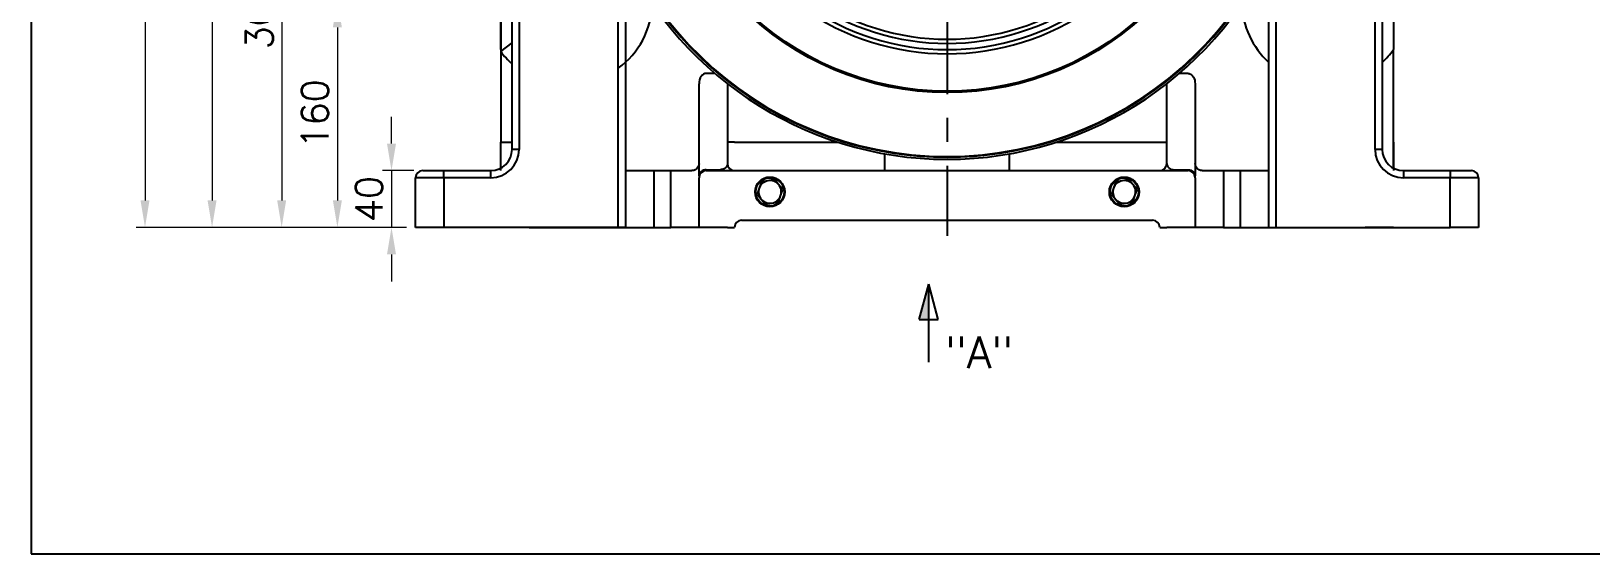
# Model space of a CAD drawing. Extents: x 4154 to 4364, y 2392 to 2546.
# Drawn here: x 4154.3 to 4241, y 2392.4 to 2421.5 of the extents above; entities that cross this region are included whole.
import ezdxf

# ---------------------------------------------------------------- set-up
doc = ezdxf.new("R2010")
doc.units = 0
doc.header["$LTSCALE"] = 1.5
doc.header["$MEASUREMENT"] = 0
doc.header["$PDSIZE"] = -1
doc.linetypes.add('CENTER', pattern=[10.16, 6.35, -1.27, 1.27, -1.27])
doc.layers.get('0').update_dxf_attribs({"color": 2})
for name, color, linetype in [('1', 7, 'Continuous'), ('D', 2, 'Continuous'), ('SL', 7, 'Continuous')]:
    doc.layers.add(name, color=color, linetype=linetype)
doc.styles.add('KWHS', font='ROMANS', dxfattribs={"bigfont": 'GHS'})
doc.styles.add('RMS', font='ROMANS.shx')
doc.styles.get("Standard").update_dxf_attribs({"font": 'romans.shx', "width": 0.9})
doc.dimstyles.get("Standard").update_dxf_attribs({"dimtxt": 0.18, "dimasz": 0.18, "dimexe": 0.18, "dimexo": 0.0625, "dimgap": 0.09, "dimtad": 0, "dimtih": 1, "dimtoh": 1, "dimdec": 4, "dimzin": 0, "dimdsep": 46, "dimtxsty": 'Standard', "dimcen": 0.09, "dimadec": 0, "dimazin": 0, "dimtfac": 1, "dimtdec": 4, "dimtofl": 0, "dimtmove": 0, "dimatfit": 0, "dimfxl": 1, "dimtolj": 1, "dimtzin": 0, "dimarcsym": 0})

# ---------------------------------------------------------------- blocks, each defined once
blk = doc.blocks.new('*D58')
at = {"layer": '1', "color": 1, "linetype": 'Continuous', "lineweight": 0}
for p, q in [((4174.329, 2415.205), (4174.329, 2416.705)), ((4175.565, 2413.705), (4173.829, 2413.705)), ((4174.329, 2413.705), (4174.329, 2410.551)), ((4175.171, 2410.551), (4173.829, 2410.551)), ((4174.329, 2409.051), (4174.329, 2407.551))]:
    blk.add_line(p, q, dxfattribs=at)
at = {"layer": '1', "color": 1, "linetype": 'Continuous'}
for points in [[(4174.079, 2415.205), (4174.579, 2415.205), (4174.329, 2413.705)], [(4174.079, 2409.051), (4174.579, 2409.051), (4174.329, 2410.551)]]:
    blk.add_solid(points, dxfattribs=at)
at = {"layer": 'Defpoints', "color": 0, "linetype": 'Continuous'}
for p in [(4176.065, 2413.705), (4174.329, 2410.551), (4175.671, 2410.551)]:
    blk.add_point(p, dxfattribs=at)
at = {"layer": '1', "color": 1, "linetype": 'Continuous', "insert": (4173.079, 2412.128), "char_height": 1.5, "attachment_point": 5, "rotation": 90, "style": 'KWHS'}
blk.add_mtext('\\A1;40', dxfattribs=at)
blk = doc.blocks.new('*D59')
at = {"layer": '1', "color": 1, "linetype": 'Continuous', "lineweight": 0}
for p, q in [((4179.42, 2423.166), (4170.818, 2423.166)), ((4171.318, 2421.666), (4171.318, 2412.051)), ((4175.171, 2410.551), (4170.818, 2410.551))]:
    blk.add_line(p, q, dxfattribs=at)
at = {"layer": '1', "color": 1, "linetype": 'Continuous'}
for points in [[(4171.068, 2421.666), (4171.568, 2421.666), (4171.318, 2423.166)], [(4171.068, 2412.051), (4171.568, 2412.051), (4171.318, 2410.551)]]:
    blk.add_solid(points, dxfattribs=at)
at = {"layer": 'Defpoints', "color": 0, "linetype": 'Continuous'}
for p in [(4179.92, 2423.166), (4171.318, 2410.551), (4175.671, 2410.551)]:
    blk.add_point(p, dxfattribs=at)
at = {"layer": '1', "color": 1, "linetype": 'Continuous', "insert": (4170.068, 2416.859), "char_height": 1.5, "attachment_point": 5, "rotation": 90, "style": 'KWHS'}
blk.add_mtext('\\A1;160', dxfattribs=at)
blk = doc.blocks.new('*D60')
at = {"layer": '1', "color": 1, "linetype": 'Continuous', "lineweight": 0}
for p, q in [((4178.082, 2434.204), (4167.719, 2434.204)), ((4168.219, 2432.704), (4168.219, 2412.051)), ((4175.171, 2410.551), (4167.719, 2410.551))]:
    blk.add_line(p, q, dxfattribs=at)
at = {"layer": '1', "color": 1, "linetype": 'Continuous'}
for points in [[(4167.969, 2432.704), (4168.469, 2432.704), (4168.219, 2434.204)], [(4167.969, 2412.051), (4168.469, 2412.051), (4168.219, 2410.551)]]:
    blk.add_solid(points, dxfattribs=at)
at = {"layer": 'Defpoints', "color": 0, "linetype": 'Continuous'}
for p in [(4178.582, 2434.204), (4168.219, 2410.551), (4175.671, 2410.551)]:
    blk.add_point(p, dxfattribs=at)
at = {"layer": '1', "color": 1, "linetype": 'Continuous', "insert": (4166.969, 2422.377), "char_height": 1.5, "attachment_point": 5, "rotation": 90, "style": 'KWHS'}
blk.add_mtext('\\A1;300', dxfattribs=at)
blk = doc.blocks.new('*D63')
at = {"layer": '1', "color": 1, "linetype": 'Continuous', "lineweight": 0}
for p, q in [((4179.73, 2466.529), (4163.846, 2466.529)), ((4164.346, 2465.029), (4164.346, 2412.051)), ((4175.171, 2410.551), (4163.846, 2410.551))]:
    blk.add_line(p, q, dxfattribs=at)
at = {"layer": '1', "color": 1, "linetype": 'Continuous'}
for points in [[(4164.096, 2465.029), (4164.596, 2465.029), (4164.346, 2466.529)], [(4164.096, 2412.051), (4164.596, 2412.051), (4164.346, 2410.551)]]:
    blk.add_solid(points, dxfattribs=at)
at = {"layer": 'Defpoints', "color": 0, "linetype": 'Continuous'}
for p in [(4180.23, 2466.529), (4164.346, 2410.551), (4175.671, 2410.551)]:
    blk.add_point(p, dxfattribs=at)
at = {"layer": '1', "color": 1, "linetype": 'Continuous', "insert": (4163.096, 2438.54), "char_height": 1.5, "attachment_point": 5, "rotation": 90, "style": 'KWHS'}
blk.add_mtext('\\A1;710', dxfattribs=at)
blk = doc.blocks.new('*D64')
at = {"layer": '1', "color": 1, "linetype": 'Continuous', "lineweight": 0}
for p, q in [((4198.823, 2477.369), (4160.116, 2477.369)), ((4160.616, 2475.869), (4160.616, 2412.051)), ((4175.171, 2410.551), (4160.116, 2410.551))]:
    blk.add_line(p, q, dxfattribs=at)
at = {"layer": '1', "color": 1, "linetype": 'Continuous'}
for points in [[(4160.366, 2475.869), (4160.866, 2475.869), (4160.616, 2477.369)], [(4160.366, 2412.051), (4160.866, 2412.051), (4160.616, 2410.551)]]:
    blk.add_solid(points, dxfattribs=at)
at = {"layer": 'Defpoints', "color": 0, "linetype": 'Continuous'}
for p in [(4199.323, 2477.369), (4160.616, 2410.551), (4175.671, 2410.551)]:
    blk.add_point(p, dxfattribs=at)
at = {"layer": '1', "color": 1, "linetype": 'Continuous', "insert": (4159.366, 2443.96), "char_height": 1.5, "attachment_point": 5, "rotation": 90, "style": 'KWHS'}
blk.add_mtext('\\A1;847.5', dxfattribs=at)

msp = doc.modelspace()

# ---------------------------------------------------------------- linework, layer by layer
at = {"color": 7, "linetype": 'Continuous'}
for p, q in [((4180.40142, 2420.4301), (4180.40142, 2424.66421)), ((4180.40142, 2424.66421), (4180.40142, 2420.32757)), ((4230.07147, 2424.66421), (4230.07147, 2420.4301)), ((4181.03215, 2414.88752), (4181.03215, 2423.16586)), ((4181.42635, 2423.16586), (4181.42635, 2414.88752)), ((4186.94525, 2410.55124), (4186.94525, 2423.16586)), ((4187.33946, 2423.16586), (4187.33946, 2410.55124)), ((4223.13343, 2410.55124), (4223.13343, 2423.16586)), ((4223.52764, 2423.16586), (4223.52764, 2410.55124)), ((4229.04653, 2414.88752), (4229.04653, 2423.16586)), ((4229.44074, 2423.16586), (4229.44074, 2414.88752)), ((4180.40142, 2420.32757), (4181.03215, 2420.80062)), ((4180.40142, 2420.4301), (4180.40142, 2415.28173)), ((4180.40142, 2420.32757), (4180.40142, 2415.28173)), ((4230.07147, 2415.28173), (4230.07147, 2420.4301)), ((4230.07147, 2413.84157), (4230.07147, 2420.32757)), ((4191.6144, 2419.01327), (4191.55467, 2418.9421)), ((4191.68256, 2419.06615), (4191.6144, 2419.01327)), ((4191.75651, 2419.09871), (4191.68256, 2419.06615)), ((4191.83341, 2419.10971), (4191.75651, 2419.09871)), ((4192.31703, 2419.10971), (4191.83341, 2419.10971)), ((4218.63947, 2419.10971), (4218.15585, 2419.10971)), ((4218.63947, 2419.10971), (4218.70793, 2419.10101)), ((4218.70793, 2419.10101), (4218.7743, 2419.0752)), ((4218.7743, 2419.0752), (4218.83658, 2419.03304)), ((4218.83658, 2419.03304), (4218.89286, 2418.97583)), ((4218.89286, 2418.97583), (4218.94145, 2418.90529)), ((4191.44678, 2418.6491), (4191.43921, 2418.53746)), ((4191.43921, 2413.41809), (4191.43921, 2418.53746)), ((4191.46921, 2418.75645), (4191.44678, 2418.6491)), ((4191.50564, 2418.85539), (4191.46921, 2418.75645)), ((4191.55467, 2418.9421), (4191.50564, 2418.85539)), ((4193.01603, 2418.53746), (4193.01597, 2418.53846)), ((4193.01603, 2418.53746), (4193.01603, 2414.09911)), ((4217.45685, 2418.53746), (4217.45692, 2418.53846)), ((4217.45685, 2414.09911), (4217.45685, 2418.53746)), ((4218.94145, 2418.90529), (4218.98086, 2418.82359)), ((4218.98086, 2418.82359), (4219.00991, 2418.73318)), ((4219.00991, 2418.73318), (4219.02769, 2418.63683)), ((4219.02769, 2418.63683), (4219.03368, 2418.53746)), ((4219.03368, 2418.53746), (4219.03368, 2413.41809)), ((4180.40142, 2413.7049), (4180.40142, 2415.28173)), ((4180.40142, 2415.28173), (4181.03215, 2415.28173)), ((4180.40142, 2413.84157), (4180.40142, 2415.28173)), ((4181.42635, 2414.88752), (4181.03215, 2414.88752)), ((4193.41024, 2415.28173), (4193.01603, 2415.28173)), ((4193.41024, 2415.28173), (4199.17847, 2415.28173)), ((4201.76742, 2413.7049), (4201.76742, 2414.64082)), ((4208.70546, 2413.7049), (4208.70546, 2414.64082)), ((4211.29441, 2415.28173), (4217.06264, 2415.28173)), ((4217.06264, 2415.28173), (4217.45685, 2415.28173)), ((4229.44074, 2414.88752), (4229.04653, 2414.88752)), ((4230.07147, 2415.28173), (4230.07147, 2413.7049)), ((4191.32244, 2413.81898), (4191.22218, 2413.74696)), ((4191.39107, 2413.91033), (4191.32244, 2413.81898)), ((4191.4392, 2414.09811), (4191.39107, 2413.91033)), ((4191.43921, 2414.09911), (4191.4392, 2414.09811)), ((4191.83341, 2413.7586), (4191.75651, 2413.75206)), ((4191.83341, 2413.7586), (4192.62183, 2413.7586)), ((4191.83341, 2413.7049), (4191.83341, 2413.7586)), ((4192.67793, 2413.76206), (4192.62183, 2413.7586)), ((4192.62183, 2413.7049), (4192.62183, 2413.7586)), ((4192.73289, 2413.77239), (4192.67793, 2413.76206)), ((4192.78559, 2413.78937), (4192.73289, 2413.77239)), ((4192.83495, 2413.81265), (4192.78559, 2413.78937)), ((4192.87998, 2413.84177), (4192.83495, 2413.81265)), ((4192.91975, 2413.87612), (4192.87998, 2413.84177)), ((4192.95345, 2413.91501), (4192.91975, 2413.87612)), ((4192.98041, 2413.95765), (4192.95345, 2413.91501)), ((4193.00006, 2414.00317), (4192.98041, 2413.95765)), ((4193.01202, 2414.05065), (4193.00006, 2414.00317)), ((4193.01603, 2414.09911), (4193.01202, 2414.05065)), ((4217.45685, 2414.09911), (4217.46086, 2414.05065)), ((4217.46086, 2414.05065), (4217.47282, 2414.00317)), ((4217.47282, 2414.00317), (4217.49248, 2413.95765)), ((4217.49248, 2413.95765), (4217.51943, 2413.91501)), ((4217.51943, 2413.91501), (4217.55314, 2413.87612)), ((4217.55314, 2413.87612), (4217.59291, 2413.84177)), ((4217.59291, 2413.84177), (4217.63793, 2413.81265)), ((4217.63793, 2413.81265), (4217.6873, 2413.78937)), ((4217.6873, 2413.78937), (4217.74, 2413.77239)), ((4217.74, 2413.77239), (4217.79496, 2413.76206)), ((4217.79496, 2413.76206), (4217.85106, 2413.7586)), ((4217.85106, 2413.7586), (4217.85106, 2413.7049)), ((4217.85106, 2413.7586), (4218.63947, 2413.7586)), ((4218.63947, 2413.7586), (4218.63947, 2413.7049)), ((4218.63947, 2413.7586), (4218.71638, 2413.75206)), ((4219.03368, 2414.09811), (4219.03368, 2414.09911)), ((4219.08182, 2413.91033), (4219.03368, 2414.09811)), ((4219.15044, 2413.81898), (4219.08182, 2413.91033)), ((4219.2507, 2413.74696), (4219.15044, 2413.81898)), ((4177.24776, 2413.31069), (4175.67094, 2413.31069)), ((4175.67094, 2410.55124), (4175.67094, 2413.31069)), ((4176.06514, 2413.7049), (4177.24776, 2413.7049)), ((4177.24776, 2413.31069), (4177.24776, 2413.7049)), ((4177.24776, 2413.7049), (4179.84953, 2413.7049)), ((4179.84953, 2413.31069), (4177.24776, 2413.31069)), ((4177.24776, 2413.31069), (4177.24776, 2410.55124)), ((4179.84953, 2413.31069), (4179.84953, 2413.7049)), ((4187.33946, 2413.7049), (4191.045, 2413.7049)), ((4188.91628, 2413.7049), (4188.91628, 2410.55124)), ((4189.86238, 2410.55124), (4189.86238, 2413.7049)), ((4191.1401, 2413.71652), (4191.045, 2413.7049)), ((4191.22218, 2413.74696), (4191.1401, 2413.71652)), ((4191.44678, 2413.48452), (4191.43921, 2413.41809)), ((4191.43921, 2413.41809), (4191.43921, 2413.31069)), ((4191.43921, 2410.55124), (4191.43921, 2413.31069)), ((4191.46921, 2413.5484), (4191.44678, 2413.48452)), ((4191.50564, 2413.60727), (4191.46921, 2413.5484)), ((4191.55467, 2413.65887), (4191.50564, 2413.60727)), ((4191.6144, 2413.70121), (4191.55467, 2413.65887)), ((4191.68256, 2413.73268), (4191.6144, 2413.70121)), ((4191.75651, 2413.75206), (4191.68256, 2413.73268)), ((4191.83341, 2413.7049), (4193.01603, 2413.7049)), ((4193.01603, 2413.7049), (4206.41906, 2413.7049)), ((4194.90993, 2413.0775), (4194.78735, 2412.73459)), ((4195.26818, 2413.14279), (4194.90993, 2413.0775)), ((4195.62643, 2413.20808), (4195.26818, 2413.14279)), ((4195.86211, 2412.93047), (4195.62643, 2413.20808)), ((4196.09778, 2412.65286), (4195.86211, 2412.93047)), ((4206.41906, 2413.7049), (4217.45685, 2413.7049)), ((4214.62027, 2413.0775), (4214.49769, 2412.73459)), ((4214.97852, 2413.14279), (4214.62027, 2413.0775)), ((4215.33677, 2413.20808), (4214.97852, 2413.14279)), ((4215.57244, 2412.93047), (4215.33677, 2413.20808)), ((4215.80811, 2412.65286), (4215.57244, 2412.93047)), ((4217.45685, 2413.7049), (4218.63947, 2413.7049)), ((4218.71638, 2413.75206), (4218.79033, 2413.73268)), ((4218.79033, 2413.73268), (4218.85848, 2413.70121)), ((4218.85848, 2413.70121), (4218.91822, 2413.65887)), ((4218.91822, 2413.65887), (4218.96724, 2413.60727)), ((4218.96724, 2413.60727), (4219.00367, 2413.5484)), ((4219.00367, 2413.5484), (4219.0261, 2413.48452)), ((4219.0261, 2413.48452), (4219.03368, 2413.41809)), ((4219.03368, 2413.31069), (4219.03368, 2413.41809)), ((4219.03368, 2413.31069), (4219.03368, 2410.55124)), ((4219.33278, 2413.71652), (4219.2507, 2413.74696)), ((4219.42789, 2413.7049), (4219.33278, 2413.71652)), ((4219.42789, 2413.7049), (4223.13343, 2413.7049)), ((4220.61051, 2413.7049), (4220.61051, 2410.55124)), ((4221.5566, 2410.55124), (4221.5566, 2413.7049)), ((4230.62336, 2413.7049), (4233.22512, 2413.7049)), ((4230.62336, 2413.7049), (4230.62336, 2413.31069)), ((4233.22512, 2413.31069), (4230.62336, 2413.31069)), ((4233.22512, 2413.7049), (4233.22512, 2413.31069)), ((4233.22512, 2413.7049), (4234.40774, 2413.7049)), ((4234.80195, 2413.31069), (4233.22512, 2413.31069)), ((4233.22512, 2410.55124), (4233.22512, 2413.31069)), ((4234.80195, 2413.31069), (4234.80195, 2410.55124)), ((4194.78735, 2412.73459), (4194.66477, 2412.39169)), ((4194.66477, 2412.39169), (4194.90044, 2412.11408)), ((4194.90044, 2412.11408), (4195.13611, 2411.83648)), ((4195.85262, 2411.96706), (4195.9752, 2412.30996)), ((4195.9752, 2412.30996), (4196.09778, 2412.65286)), ((4214.49769, 2412.73459), (4214.37511, 2412.39169)), ((4214.37511, 2412.39169), (4214.61078, 2412.11408)), ((4214.61078, 2412.11408), (4214.84645, 2411.83648)), ((4215.56295, 2411.96706), (4215.68553, 2412.30996)), ((4215.56295, 2411.96706), (4215.68553, 2412.30996)), ((4215.68553, 2412.30996), (4215.80811, 2412.65286)), ((4215.68553, 2412.30996), (4215.80811, 2412.65286)), ((4195.13611, 2411.83648), (4195.49436, 2411.90177)), ((4195.49436, 2411.90177), (4195.85262, 2411.96706)), ((4214.84645, 2411.83648), (4215.2047, 2411.90177)), ((4214.84645, 2411.83648), (4215.2047, 2411.90177)), ((4215.2047, 2411.90177), (4215.56295, 2411.96706)), ((4215.2047, 2411.90177), (4215.56295, 2411.96706)), ((4177.24776, 2410.55124), (4175.67094, 2410.55124)), ((4186.94525, 2410.55124), (4177.24776, 2410.55124)), ((4181.97824, 2410.55124), (4180.40142, 2410.55124)), ((4181.97824, 2410.55124), (4189.86238, 2410.55124)), ((4187.33946, 2410.55124), (4186.94525, 2410.55124)), ((4191.43921, 2410.55124), (4189.86238, 2410.55124)), ((4193.01603, 2410.55124), (4191.43921, 2410.55124)), ((4193.01603, 2410.55124), (4193.41024, 2410.55124)), ((4193.80445, 2410.94545), (4216.66844, 2410.94545)), ((4217.06264, 2410.55124), (4217.45685, 2410.55124)), ((4219.03368, 2410.55124), (4217.45685, 2410.55124)), ((4220.61051, 2410.55124), (4219.03368, 2410.55124)), ((4220.61051, 2410.55124), (4228.49464, 2410.55124)), ((4223.52764, 2410.55124), (4233.22512, 2410.55124)), ((4230.07147, 2410.55124), (4228.49464, 2410.55124)), ((4234.80195, 2410.55124), (4233.22512, 2410.55124))]:
    msp.add_line(p, q, dxfattribs=at)
for centre, radius in [((4205.23644, 2434.20365), 16.16248), ((4205.23644, 2434.20365), 16.08364), ((4195.38127, 2412.52228), 0.82783), ((4195.38127, 2412.52228), 0.78841), ((4215.09161, 2412.52228), 0.82783), ((4215.09161, 2412.52228), 0.78841)]:
    msp.add_circle(centre, radius, dxfattribs=at)
for centre, radius, start, end in [((4205.23644, 2434.20365), 13.1936, 234.62207, 305.37793), ((4184.1858, 2423.16586), 4.66969, 306.2228821, 357.5585582), ((4205.23644, 2434.20365), 14.00667, 234.692805, 305.307195), ((4205.23644, 2434.20365), 13.77188, 234.692805, 305.307195), ((4205.23644, 2434.20365), 13.42838, 234.62207, 305.37793), ((4226.28708, 2423.16586), 4.66969, 182.4414418, 227.5189624), ((4184.1858, 2423.16586), 4.73048, 216.8698976, 228.1896851), ((4226.28708, 2423.16586), 4.66969, 312.4810376, 324.1365368), ((4179.84953, 2414.88752), 1.18262, 270, 0), ((4179.84953, 2414.88752), 1.57683, 270, 0), ((4230.62336, 2414.88752), 1.57683, 180, 270), ((4230.62336, 2414.88752), 1.18262, 180, 270), ((4193.41024, 2414.09911), 0.39421, 180, 270), ((4217.06264, 2414.09911), 0.39421, 270, 0), ((4176.06514, 2413.31069), 0.39421, 90, 180), ((4191.83341, 2413.31069), 0.39421, 90, 180), ((4195.38127, 2412.52228), 0.63073, 100.3290384, 160.3290384), ((4195.38127, 2412.52228), 0.63073, 40.3290384, 100.3290384), ((4195.38127, 2412.52228), 0.63073, 340.3290384, 40.3290384), ((4215.09161, 2412.52228), 0.63073, 100.3290384, 160.3290384), ((4215.09161, 2412.52228), 0.63073, 40.3290384, 100.3290384), ((4215.09161, 2412.52228), 0.63073, 340.3290384, 40.3290384), ((4215.09161, 2412.52228), 0.63073, 340.3290384, 40.3290384), ((4218.63947, 2413.31069), 0.39421, 0, 90), ((4234.40774, 2413.31069), 0.39421, 0, 90), ((4195.38127, 2412.52228), 0.63073, 160.3290384, 220.3290384), ((4195.38127, 2412.52228), 0.63073, 220.3290384, 280.3290384), ((4195.38127, 2412.52228), 0.63073, 280.3290384, 340.3290384), ((4215.09161, 2412.52228), 0.63073, 160.3290384, 220.3290384), ((4215.09161, 2412.52228), 0.63073, 220.3290384, 280.3290384), ((4215.09161, 2412.52228), 0.63073, 220.3290384, 280.3290384), ((4215.09161, 2412.52228), 0.63073, 280.3290384, 340.3290384), ((4215.09161, 2412.52228), 0.63073, 280.3290384, 340.3290384), ((4193.80445, 2410.55124), 0.39421, 90, 180), ((4216.66844, 2410.55124), 0.39421, 0, 90)]:
    msp.add_arc(centre, radius, start, end, dxfattribs=at)
at = {"layer": '1', "color": 7, "linetype": 'Continuous'}
for radius, start, end in [(19.71034, 93.4398128, 86.5601872), (19.86802, 202.2892756, 337.7107244), (19.74976, 202.2850196, 337.7149804)]:
    msp.add_arc((4205.23644, 2434.20365), radius, start, end, dxfattribs=at)
at = {"layer": 'D', "linetype": 'ByBlock'}
for p, q in [((4154.28392, 2540.90909), (4154.28392, 2392.40909)), ((4154.28392, 2392.40909), (4364.28392, 2392.40909))]:
    msp.add_line(p, q, dxfattribs=at)
at = {"layer": 'D', "color": 0, "ltscale": 3}
for p, q in [((4203.68672, 2405.4279), (4204.2119, 2407.3879)), ((4204.73708, 2405.4279), (4204.2119, 2407.3879)), ((4204.2119, 2403.06036), (4204.2119, 2407.3879)), ((4203.68672, 2405.4279), (4204.73708, 2405.4279))]:
    msp.add_line(p, q, dxfattribs=at)
msp.add_solid([(4204.2119, 2407.3879), (4203.68672, 2405.4279), (4204.2119, 2405.4279)], dxfattribs=at)
at = {"layer": 'SL', "color": 1, "linetype": 'CENTER', "ltscale": 0.7}
msp.add_line((4205.23644, 2477.97225), (4205.23644, 2410.08617), dxfattribs=at)

# ---------------------------------------------------------------- texts
at = {"layer": 'D', "color": 0, "ltscale": 3, "style": 'RMS'}
msp.add_text('"A"', height=1.764, dxfattribs=at).set_placement((4205.12946, 2402.71985))

# ---------------------------------------------------------------- dimensions: what is measured, and where the dimension line sits
at = {"layer": '1', "color": 7, "linetype": 'Continuous'}
for base, p1, text, picture, middle in [((4160.61586, 2410.55124), (4199.32334, 2477.36929), '847.5', '*D64', (4159.36586, 2443.96027)), ((4164.34571, 2410.55124), (4180.23026, 2466.5286), '710', '*D63', (4163.09571, 2438.53992)), ((4168.21856, 2410.55124), (4178.58239, 2434.20365), '300', '*D60', (4166.96856, 2422.37745)), ((4171.31809, 2410.55124), (4179.92016, 2423.16586), '160', '*D59', (4170.06809, 2416.85855))]:
    dim = msp.add_linear_dim(base=base, p1=p1, p2=(4175.67094, 2410.55124), angle=90, text=text, dimstyle='Standard', override={"dimtxt": 1.5, "dimasz": 1.5, "dimexe": 0.5, "dimexo": 0.5, "dimgap": 0.5, "dimtad": 3, "dimtih": 0, "dimtoh": 0, "dimzin": 12, "dimdsep": 0, "dimtxsty": 'KWHS', "dimcen": 0, "dimdle": 10, "dimclrd": 1, "dimclre": 1, "dimclrt": 1, "dimadec": 2, "dimazin": 3, "dimtfac": 0.6, "dimtofl": 1, "dimtmove": 1, "dimatfit": 3, "dimtvp": 1, "dimlwd": 0, "dimlwe": 0}, dxfattribs=at)
    dim.commit()
    dim.dimension.update_dxf_attribs({"geometry": picture, "text_midpoint": middle})
dim = msp.add_linear_dim(base=(4174.32917, 2410.55124), p1=(4176.06491, 2413.7049), p2=(4175.67094, 2410.55124), angle=90, text='40', dimstyle='Standard', override={"dimtxt": 1.5, "dimasz": 1.5, "dimexe": 0.5, "dimexo": 0.5, "dimgap": 0.5, "dimtad": 3, "dimtih": 0, "dimtoh": 0, "dimzin": 12, "dimdsep": 0, "dimtxsty": 'KWHS', "dimcen": 0, "dimdle": 10, "dimclrd": 1, "dimclre": 1, "dimclrt": 1, "dimadec": 2, "dimazin": 3, "dimtfac": 0.6, "dimtofl": 1, "dimtmove": 1, "dimatfit": 3, "dimtvp": 1, "dimlwd": 0, "dimlwe": 0}, dxfattribs=at)
dim.commit()
dim.dimension.update_dxf_attribs({"geometry": '*D58', "text_midpoint": (4174.32917, 2412.12807), "dimtype": 160})

doc.saveas('drawing.dxf')
